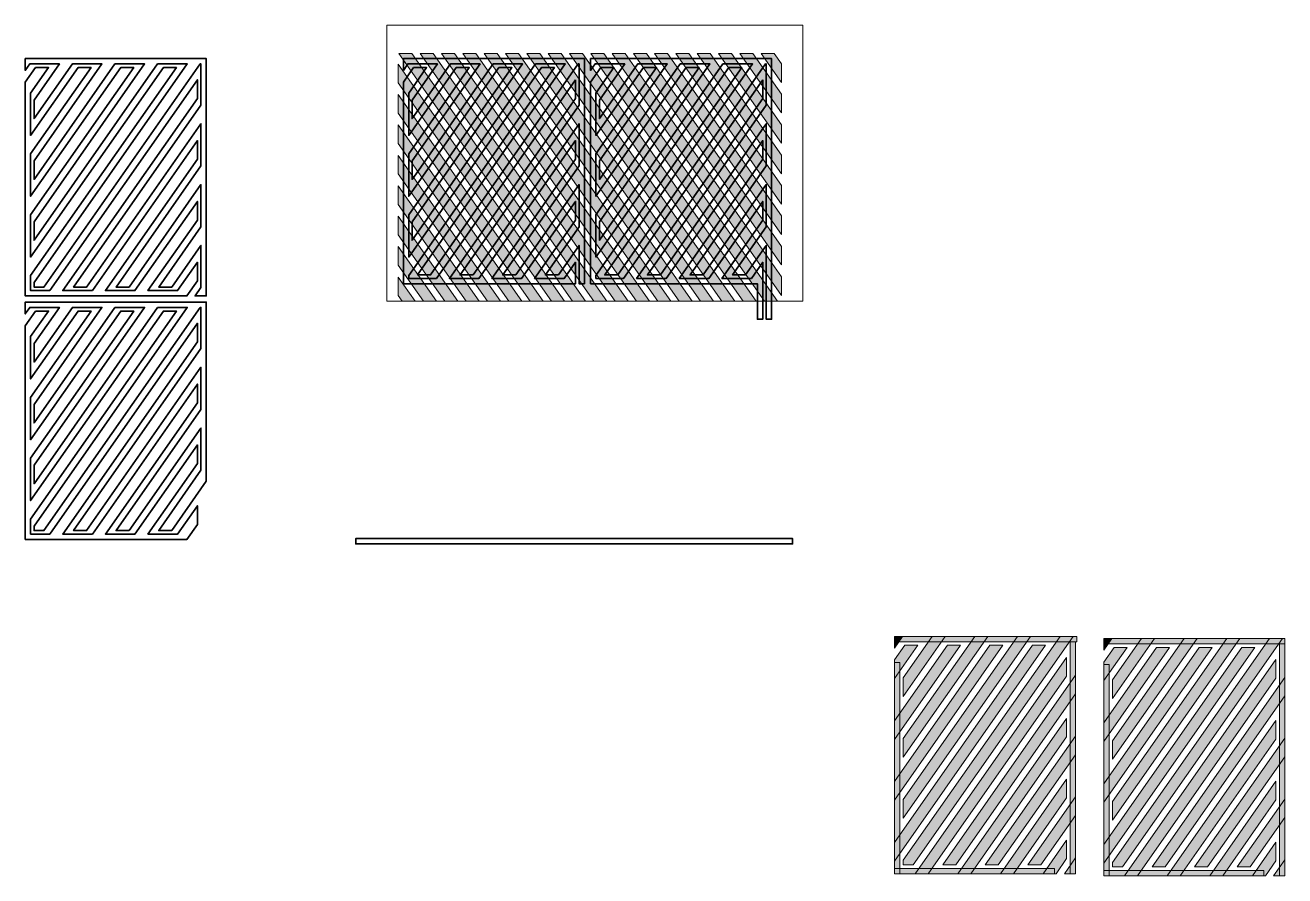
# Model space of a CAD drawing. Header units: inches. Extents: x -210 to 499, y -463 to 16.
import ezdxf

# ---------------------------------------------------------------- set-up
doc = ezdxf.new("R2010")
doc.units = ezdxf.units.IN
doc.header["$MEASUREMENT"] = 0
for name, color, linetype in [('abstandshalter', 7, 'Continuous'), ('bruecken', 7, 'Continuous'), ('Ebene 1', 7, 'Continuous')]:
    doc.layers.add(name, color=color, linetype=linetype)

# ---------------------------------------------------------------- blocks, each defined once
blk = doc.blocks.new('block 2')
at = {"layer": 'Ebene 1'}
h = blk.add_hatch(color=7, dxfattribs=at)
h.dxf.hatch_style = 2
h.paths.add_polyline_path([(0.1, -6.1), (93.66, -139.72), (86.34, -139.72), (0.1, -16.56)])
h = blk.add_hatch(color=7, dxfattribs=at)
h.dxf.hatch_style = 2
h.paths.add_polyline_path([(7.84, -0.02), (105.66, -139.72), (98.34, -139.72), (0.52, -0.02)])
h = blk.add_hatch(color=7, dxfattribs=at)
h.dxf.hatch_style = 2
h.paths.add_polyline_path([(19.84, -0.02), (117.66, -139.72), (110.34, -139.72), (12.52, -0.02)])
h = blk.add_hatch(color=7, dxfattribs=at)
h.dxf.hatch_style = 2
h.paths.add_polyline_path([(31.84, -0.02), (129.66, -139.72), (122.34, -139.72), (24.52, -0.02)])
h = blk.add_hatch(color=7, dxfattribs=at)
h.dxf.hatch_style = 2
h.paths.add_polyline_path([(43.84, -0.02), (141.66, -139.72), (134.34, -139.72), (36.52, -0.02)])
h = blk.add_hatch(color=7, dxfattribs=at)
h.dxf.hatch_style = 2
h.paths.add_polyline_path([(55.84, -0.02), (153.66, -139.72), (146.34, -139.72), (48.52, -0.02)])
h = blk.add_hatch(color=7, dxfattribs=at)
h.dxf.hatch_style = 2
h.paths.add_polyline_path([(67.84, -0.02), (165.66, -139.72), (158.34, -139.72), (60.52, -0.02)])
h = blk.add_hatch(color=7, dxfattribs=at)
h.dxf.hatch_style = 2
h.paths.add_polyline_path([(79.84, -0.02), (177.66, -139.72), (170.34, -139.72), (72.52, -0.02)])
h = blk.add_hatch(color=7, dxfattribs=at)
h.dxf.hatch_style = 2
h.paths.add_polyline_path([(91.84, -0.02), (189.66, -139.72), (182.34, -139.72), (84.52, -0.02)])
h = blk.add_hatch(color=7, dxfattribs=at)
h.dxf.hatch_style = 2
h.paths.add_polyline_path([(103.84, -0.02), (201.66, -139.72), (194.34, -139.72), (96.52, -0.02)])
h = blk.add_hatch(color=7, dxfattribs=at)
h.dxf.hatch_style = 2
h.paths.add_polyline_path([(115.84, -0.02), (213.66, -139.72), (206.34, -139.72), (108.52, -0.02)])
h = blk.add_hatch(color=7, dxfattribs=at)
h.dxf.hatch_style = 2
h.paths.add_polyline_path([(216, -125.92), (216, -136.38), (120.52, -0.02), (127.84, -0.02)])
h = blk.add_hatch(color=7, dxfattribs=at)
h.dxf.hatch_style = 2
h.paths.add_polyline_path([(139.84, -0.02), (216, -108.78), (216, -119.24), (132.52, -0.02)])
h = blk.add_hatch(color=7, dxfattribs=at)
h.dxf.hatch_style = 2
h.paths.add_polyline_path([(151.84, -0.02), (216, -91.64), (216, -102.1), (144.52, -0.02)])
h = blk.add_hatch(color=7, dxfattribs=at)
h.dxf.hatch_style = 2
h.paths.add_polyline_path([(163.84, -0.02), (216, -74.5), (216, -84.96), (156.52, -0.02)])
h = blk.add_hatch(color=7, dxfattribs=at)
h.dxf.hatch_style = 2
h.paths.add_polyline_path([(175.84, -0.02), (216, -57.37), (216, -67.83), (168.52, -0.02)])
h = blk.add_hatch(color=7, dxfattribs=at)
h.dxf.hatch_style = 2
h.paths.add_polyline_path([(187.84, -0.02), (216, -40.23), (216, -50.69), (180.52, -0.02)])
h = blk.add_hatch(color=7, dxfattribs=at)
h.dxf.hatch_style = 2
h.paths.add_polyline_path([(199.84, -0.02), (216, -23.09), (216, -33.55), (192.52, -0.02)])
h = blk.add_hatch(color=7, dxfattribs=at)
h.dxf.hatch_style = 2
h.paths.add_polyline_path([(211.84, -0.02), (216, -5.95), (216, -16.41), (204.52, -0.02)])
h = blk.add_hatch(color=7, dxfattribs=at)
h.dxf.hatch_style = 2
h.paths.add_polyline_path([(0.1, -23.23), (81.66, -139.72), (74.34, -139.72), (0.1, -33.69)])
h = blk.add_hatch(color=7, dxfattribs=at)
h.dxf.hatch_style = 2
h.paths.add_polyline_path([(0.1, -40.37), (69.66, -139.72), (62.34, -139.72), (0.1, -50.83)])
h = blk.add_hatch(color=7, dxfattribs=at)
h.dxf.hatch_style = 2
h.paths.add_polyline_path([(0.1, -57.51), (57.66, -139.72), (50.34, -139.72), (0.1, -67.97)])
h = blk.add_hatch(color=7, dxfattribs=at)
h.dxf.hatch_style = 2
h.paths.add_polyline_path([(0.1, -74.65), (45.66, -139.72), (38.34, -139.72), (0.1, -85.11)])
h = blk.add_hatch(color=7, dxfattribs=at)
h.dxf.hatch_style = 2
h.paths.add_polyline_path([(0.1, -91.78), (33.66, -139.72), (26.34, -139.72), (0.1, -102.24)])
h = blk.add_hatch(color=7, dxfattribs=at)
h.dxf.hatch_style = 2
h.paths.add_polyline_path([(0.1, -108.92), (21.66, -139.72), (14.34, -139.72), (0.1, -119.38)])
h = blk.add_hatch(color=7, dxfattribs=at)
h.dxf.hatch_style = 2
h.paths.add_polyline_path([(0.1, -126.06), (9.66, -139.72), (2.34, -139.72), (0.1, -136.52)])
at = {"layer": 'Ebene 1', "lineweight": 0}
for points in [[(-6.25, 15.86), (-6.25, -139.72), (2.34, -139.72), (0.1, -136.52), (0.1, -126.06), (9.66, -139.72), (14.34, -139.72), (0.1, -119.38), (0.1, -108.92), (21.66, -139.72), (26.34, -139.72), (0.1, -102.24), (0.1, -91.78), (33.66, -139.72), (38.34, -139.72), (0.1, -85.11), (0.1, -74.65), (45.66, -139.72), (50.34, -139.72), (0.1, -67.97), (0.1, -57.51), (57.66, -139.72), (62.34, -139.72), (0.1, -50.83), (0.1, -40.37), (69.66, -139.72), (74.34, -139.72), (0.1, -33.69), (0.1, -23.23), (81.66, -139.72), (86.34, -139.72), (0.1, -16.56), (0.1, -6.1), (93.66, -139.72), (98.34, -139.72), (0.52, -0.02), (7.84, -0.02), (105.66, -139.72), (110.34, -139.72), (12.52, -0.02), (19.84, -0.02), (117.66, -139.72), (122.34, -139.72), (24.52, -0.02), (31.84, -0.02), (129.66, -139.72), (134.34, -139.72), (36.52, -0.02), (43.84, -0.02), (141.66, -139.72), (146.34, -139.72), (48.52, -0.02), (55.84, -0.02), (153.66, -139.72), (158.34, -139.72), (60.52, -0.02), (67.84, -0.02), (165.66, -139.72), (170.34, -139.72), (72.52, -0.02), (79.84, -0.02), (177.66, -139.72), (182.34, -139.72), (84.52, -0.02), (91.84, -0.02), (189.66, -139.72), (194.34, -139.72), (96.52, -0.02), (103.84, -0.02), (201.66, -139.72), (206.34, -139.72), (108.52, -0.02), (115.84, -0.02), (213.66, -139.72), (227.99, -139.72), (227.99, 15.86), (-6.25, 15.86)], [(0.1, -6.1), (93.66, -139.72), (86.34, -139.72), (0.1, -16.56), (0.1, -6.1)], [(7.84, -0.02), (105.66, -139.72), (98.34, -139.72), (0.52, -0.02), (7.84, -0.02)], [(19.84, -0.02), (117.66, -139.72), (110.34, -139.72), (12.52, -0.02), (19.84, -0.02)], [(31.84, -0.02), (129.66, -139.72), (122.34, -139.72), (24.52, -0.02), (31.84, -0.02)], [(43.84, -0.02), (141.66, -139.72), (134.34, -139.72), (36.52, -0.02), (43.84, -0.02)], [(55.84, -0.02), (153.66, -139.72), (146.34, -139.72), (48.52, -0.02), (55.84, -0.02)], [(67.84, -0.02), (165.66, -139.72), (158.34, -139.72), (60.52, -0.02), (67.84, -0.02)], [(79.84, -0.02), (177.66, -139.72), (170.34, -139.72), (72.52, -0.02), (79.84, -0.02)], [(91.84, -0.02), (189.66, -139.72), (182.34, -139.72), (84.52, -0.02), (91.84, -0.02)], [(103.84, -0.02), (201.66, -139.72), (194.34, -139.72), (96.52, -0.02), (103.84, -0.02)], [(115.84, -0.02), (213.66, -139.72), (206.34, -139.72), (108.52, -0.02), (115.84, -0.02)], [(120.52, -0.02), (127.84, -0.02), (216, -125.92), (216, -136.38), (120.52, -0.02)], [(216, -125.92), (216, -136.38), (120.52, -0.02), (127.84, -0.02), (216, -125.92)], [(216, -119.24), (132.52, -0.02), (139.84, -0.02), (216, -108.78), (216, -119.24)], [(139.84, -0.02), (216, -108.78), (216, -119.24), (132.52, -0.02), (139.84, -0.02)], [(216, -102.1), (144.52, -0.02), (151.84, -0.02), (216, -91.64), (216, -102.1)], [(151.84, -0.02), (216, -91.64), (216, -102.1), (144.52, -0.02), (151.84, -0.02)], [(216, -84.96), (156.52, -0.02), (163.84, -0.02), (216, -74.5), (216, -84.96)], [(163.84, -0.02), (216, -74.5), (216, -84.96), (156.52, -0.02), (163.84, -0.02)], [(216, -67.83), (168.52, -0.02), (175.84, -0.02), (216, -57.37), (216, -67.83)], [(175.84, -0.02), (216, -57.37), (216, -67.83), (168.52, -0.02), (175.84, -0.02)], [(216, -50.69), (180.52, -0.02), (187.84, -0.02), (216, -40.23), (216, -50.69)], [(187.84, -0.02), (216, -40.23), (216, -50.69), (180.52, -0.02), (187.84, -0.02)], [(216, -33.55), (192.52, -0.02), (199.84, -0.02), (216, -23.09), (216, -33.55)], [(199.84, -0.02), (216, -23.09), (216, -33.55), (192.52, -0.02), (199.84, -0.02)], [(216, -16.41), (204.52, -0.02), (211.84, -0.02), (216, -5.95), (216, -16.41)], [(211.84, -0.02), (216, -5.95), (216, -16.41), (204.52, -0.02), (211.84, -0.02)], [(0.1, -23.23), (81.66, -139.72), (74.34, -139.72), (0.1, -33.69), (0.1, -23.23)], [(0.1, -40.37), (69.66, -139.72), (62.34, -139.72), (0.1, -50.83), (0.1, -40.37)], [(0.1, -57.51), (57.66, -139.72), (50.34, -139.72), (0.1, -67.97), (0.1, -57.51)], [(0.1, -74.65), (45.66, -139.72), (38.34, -139.72), (0.1, -85.11), (0.1, -74.65)], [(0.1, -91.78), (33.66, -139.72), (26.34, -139.72), (0.1, -102.24), (0.1, -91.78)], [(0.1, -108.92), (21.66, -139.72), (14.34, -139.72), (0.1, -119.38), (0.1, -108.92)], [(0.1, -126.06), (9.66, -139.72), (2.34, -139.72), (0.1, -136.52), (0.1, -126.06)]]:
    blk.add_lwpolyline(points, dxfattribs=at)
blk = doc.blocks.new('block 3')
at = {"layer": 'abstandshalter'}
h = blk.add_hatch(color=7, dxfattribs=at)
h.dxf.hatch_style = 2
h.paths.add_polyline_path([(284.51, -362.29), (308.16, -328.52), (300.83, -328.52), (284.51, -351.83)])
at = {"layer": 'abstandshalter', "lineweight": 0}
blk.add_lwpolyline([(284.51, -362.29), (308.16, -328.52), (300.83, -328.52), (284.51, -351.83), (284.51, -362.29)], dxfattribs=at)
blk = doc.blocks.new('block 4')
at = {"layer": 'abstandshalter'}
h = blk.add_hatch(color=7, dxfattribs=at)
h.dxf.hatch_style = 2
h.paths.add_polyline_path([(284.51, -396.57), (332.16, -328.52), (324.83, -328.52), (284.51, -386.11)])
at = {"layer": 'abstandshalter', "lineweight": 0}
blk.add_lwpolyline([(284.51, -396.57), (332.16, -328.52), (324.83, -328.52), (284.51, -386.11), (284.51, -396.57)], dxfattribs=at)
blk = doc.blocks.new('block 5')
at = {"layer": 'abstandshalter'}
h = blk.add_hatch(color=7, dxfattribs=at)
h.dxf.hatch_style = 2
h.paths.add_polyline_path([(284.51, -430.84), (356.16, -328.52), (348.83, -328.52), (284.51, -420.38)])
at = {"layer": 'abstandshalter', "lineweight": 0}
blk.add_lwpolyline([(284.51, -430.84), (356.16, -328.52), (348.83, -328.52), (284.51, -420.38), (284.51, -430.84)], dxfattribs=at)
blk = doc.blocks.new('block 6')
at = {"layer": 'abstandshalter'}
h = blk.add_hatch(color=7, dxfattribs=at)
h.dxf.hatch_style = 2
h.paths.add_polyline_path([(306.72, -457.22), (314.04, -457.22), (381.5, -360.88), (381.5, -350.42)])
at = {"layer": 'abstandshalter', "lineweight": 0}
blk.add_lwpolyline([(306.72, -457.22), (314.04, -457.22), (381.5, -360.88), (381.5, -350.42), (306.72, -457.22)], dxfattribs=at)
blk = doc.blocks.new('block 7')
at = {"layer": 'abstandshalter'}
h = blk.add_hatch(color=7, dxfattribs=at)
h.dxf.hatch_style = 2
h.paths.add_polyline_path([(330.72, -457.22), (338.04, -457.22), (381.5, -395.16), (381.5, -384.69)])
at = {"layer": 'abstandshalter', "lineweight": 0}
blk.add_lwpolyline([(330.72, -457.22), (338.04, -457.22), (381.5, -395.16), (381.5, -384.69), (330.72, -457.22)], dxfattribs=at)
blk = doc.blocks.new('block 8')
at = {"layer": 'abstandshalter'}
h = blk.add_hatch(color=7, dxfattribs=at)
h.dxf.hatch_style = 2
h.paths.add_polyline_path([(354.72, -457.22), (362.04, -457.22), (381.5, -429.43), (381.5, -418.97)])
at = {"layer": 'abstandshalter', "lineweight": 0}
blk.add_lwpolyline([(354.72, -457.22), (362.04, -457.22), (381.5, -429.43), (381.5, -418.97), (354.72, -457.22)], dxfattribs=at)
blk = doc.blocks.new('block 9')
at = {"layer": 'abstandshalter'}
h = blk.add_hatch(color=7, dxfattribs=at)
h.dxf.hatch_style = 2
h.paths.add_polyline_path([(376.5, -443.25), (363.22, -462.22), (370.54, -462.22), (376.5, -453.71)])
at = {"layer": 'abstandshalter', "lineweight": 0}
blk.add_lwpolyline([(376.5, -443.25), (363.22, -462.22), (370.54, -462.22), (376.5, -453.71), (376.5, -443.25)], dxfattribs=at)
blk = doc.blocks.new('block 10')
at = {"layer": 'abstandshalter'}
h = blk.add_hatch(color=7, dxfattribs=at)
h.dxf.hatch_style = 2
h.paths.add_polyline_path([(376.5, -408.97), (339.22, -462.22), (346.54, -462.22), (376.5, -419.43)])
at = {"layer": 'abstandshalter', "lineweight": 0}
blk.add_lwpolyline([(376.5, -408.97), (339.22, -462.22), (346.54, -462.22), (376.5, -419.43), (376.5, -408.97)], dxfattribs=at)
blk = doc.blocks.new('block 11')
at = {"layer": 'abstandshalter'}
h = blk.add_hatch(color=7, dxfattribs=at)
h.dxf.hatch_style = 2
h.paths.add_polyline_path([(376.5, -374.7), (315.22, -462.22), (322.54, -462.22), (376.5, -385.16)])
at = {"layer": 'abstandshalter', "lineweight": 0}
blk.add_lwpolyline([(376.5, -374.7), (315.22, -462.22), (322.54, -462.22), (376.5, -385.16), (376.5, -374.7)], dxfattribs=at)
blk = doc.blocks.new('block 12')
at = {"layer": 'abstandshalter'}
h = blk.add_hatch(color=7, dxfattribs=at)
h.dxf.hatch_style = 2
h.paths.add_polyline_path([(376.5, -340.42), (291.22, -462.22), (298.54, -462.22), (376.5, -350.88)])
at = {"layer": 'abstandshalter', "lineweight": 0}
blk.add_lwpolyline([(376.5, -340.42), (291.22, -462.22), (298.54, -462.22), (376.5, -350.88), (376.5, -340.42)], dxfattribs=at)
blk = doc.blocks.new('block 13')
at = {"layer": 'abstandshalter'}
h = blk.add_hatch(color=7, dxfattribs=at)
h.dxf.hatch_style = 2
h.paths.add_polyline_path([(357.33, -333.52), (279.55, -444.61), (279.55, -455.07), (364.66, -333.52)])
at = {"layer": 'abstandshalter', "lineweight": 0}
blk.add_lwpolyline([(357.33, -333.52), (279.55, -444.61), (279.55, -455.07), (364.66, -333.52), (357.33, -333.52)], dxfattribs=at)
blk = doc.blocks.new('block 14')
at = {"layer": 'abstandshalter'}
h = blk.add_hatch(color=7, dxfattribs=at)
h.dxf.hatch_style = 2
h.paths.add_polyline_path([(333.33, -333.52), (279.55, -410.33), (279.55, -420.79), (340.66, -333.52)])
at = {"layer": 'abstandshalter', "lineweight": 0}
blk.add_lwpolyline([(333.33, -333.52), (279.55, -410.33), (279.55, -420.79), (340.66, -333.52), (333.33, -333.52)], dxfattribs=at)
blk = doc.blocks.new('block 15')
at = {"layer": 'abstandshalter'}
h = blk.add_hatch(color=7, dxfattribs=at)
h.dxf.hatch_style = 2
h.paths.add_polyline_path([(309.33, -333.52), (279.55, -376.05), (279.55, -386.52), (316.66, -333.52)])
at = {"layer": 'abstandshalter', "lineweight": 0}
blk.add_lwpolyline([(309.33, -333.52), (279.55, -376.05), (279.55, -386.52), (316.66, -333.52), (309.33, -333.52)], dxfattribs=at)
blk = doc.blocks.new('block 16')
at = {"layer": 'abstandshalter'}
h = blk.add_hatch(color=7, dxfattribs=at)
h.dxf.hatch_style = 2
h.paths.add_polyline_path([(285.33, -333.52), (279.55, -341.78), (279.55, -352.24), (292.66, -333.52)])
at = {"layer": 'abstandshalter', "lineweight": 0}
blk.add_lwpolyline([(285.33, -333.52), (279.55, -341.78), (279.55, -352.24), (292.66, -333.52), (285.33, -333.52)], dxfattribs=at)
blk = doc.blocks.new('block 17')
at = {"layer": 'abstandshalter'}
h = blk.add_hatch(color=7, dxfattribs=at)
h.dxf.hatch_style = 2
h.paths.add_polyline_path([(402.37, -363.49), (426.02, -329.72), (418.7, -329.72), (402.37, -353.03)])
at = {"layer": 'abstandshalter', "lineweight": 0}
blk.add_lwpolyline([(402.37, -363.49), (426.02, -329.72), (418.7, -329.72), (402.37, -353.03), (402.37, -363.49)], dxfattribs=at)
blk = doc.blocks.new('block 18')
at = {"layer": 'abstandshalter'}
h = blk.add_hatch(color=7, dxfattribs=at)
h.dxf.hatch_style = 2
h.paths.add_polyline_path([(402.37, -397.77), (450.02, -329.72), (442.7, -329.72), (402.37, -387.31)])
at = {"layer": 'abstandshalter', "lineweight": 0}
blk.add_lwpolyline([(402.37, -397.77), (450.02, -329.72), (442.7, -329.72), (402.37, -387.31), (402.37, -397.77)], dxfattribs=at)
blk = doc.blocks.new('block 19')
at = {"layer": 'abstandshalter'}
h = blk.add_hatch(color=7, dxfattribs=at)
h.dxf.hatch_style = 2
h.paths.add_polyline_path([(402.37, -432.04), (474.02, -329.72), (466.7, -329.72), (402.37, -421.58)])
at = {"layer": 'abstandshalter', "lineweight": 0}
blk.add_lwpolyline([(402.37, -432.04), (474.02, -329.72), (466.7, -329.72), (402.37, -421.58), (402.37, -432.04)], dxfattribs=at)
blk = doc.blocks.new('block 20')
at = {"layer": 'abstandshalter'}
h = blk.add_hatch(color=7, dxfattribs=at)
h.dxf.hatch_style = 2
h.paths.add_polyline_path([(424.58, -458.42), (431.91, -458.42), (499.36, -362.08), (499.36, -351.62)])
at = {"layer": 'abstandshalter', "lineweight": 0}
blk.add_lwpolyline([(424.58, -458.42), (431.91, -458.42), (499.36, -362.08), (499.36, -351.62), (424.58, -458.42)], dxfattribs=at)
blk = doc.blocks.new('block 21')
at = {"layer": 'abstandshalter'}
h = blk.add_hatch(color=7, dxfattribs=at)
h.dxf.hatch_style = 2
h.paths.add_polyline_path([(448.58, -458.42), (455.91, -458.42), (499.36, -396.36), (499.36, -385.9)])
at = {"layer": 'abstandshalter', "lineweight": 0}
blk.add_lwpolyline([(448.58, -458.42), (455.91, -458.42), (499.36, -396.36), (499.36, -385.9), (448.58, -458.42)], dxfattribs=at)
blk = doc.blocks.new('block 22')
at = {"layer": 'abstandshalter'}
h = blk.add_hatch(color=7, dxfattribs=at)
h.dxf.hatch_style = 2
h.paths.add_polyline_path([(472.58, -458.42), (479.91, -458.42), (499.36, -430.63), (499.36, -420.17)])
at = {"layer": 'abstandshalter', "lineweight": 0}
blk.add_lwpolyline([(472.58, -458.42), (479.91, -458.42), (499.36, -430.63), (499.36, -420.17), (472.58, -458.42)], dxfattribs=at)
blk = doc.blocks.new('block 23')
at = {"layer": 'abstandshalter'}
h = blk.add_hatch(color=7, dxfattribs=at)
h.dxf.hatch_style = 2
h.paths.add_polyline_path([(494.36, -444.45), (481.08, -463.42), (488.4, -463.42), (494.36, -454.91)])
at = {"layer": 'abstandshalter', "lineweight": 0}
blk.add_lwpolyline([(494.36, -444.45), (481.08, -463.42), (488.4, -463.42), (494.36, -454.91), (494.36, -444.45)], dxfattribs=at)
blk = doc.blocks.new('block 24')
at = {"layer": 'abstandshalter'}
h = blk.add_hatch(color=7, dxfattribs=at)
h.dxf.hatch_style = 2
h.paths.add_polyline_path([(494.36, -410.17), (457.08, -463.42), (464.41, -463.42), (494.36, -420.63)])
at = {"layer": 'abstandshalter', "lineweight": 0}
blk.add_lwpolyline([(494.36, -410.17), (457.08, -463.42), (464.41, -463.42), (494.36, -420.63), (494.36, -410.17)], dxfattribs=at)
blk = doc.blocks.new('block 25')
at = {"layer": 'abstandshalter'}
h = blk.add_hatch(color=7, dxfattribs=at)
h.dxf.hatch_style = 2
h.paths.add_polyline_path([(494.36, -375.9), (433.08, -463.42), (440.41, -463.42), (494.36, -386.36)])
at = {"layer": 'abstandshalter', "lineweight": 0}
blk.add_lwpolyline([(494.36, -375.9), (433.08, -463.42), (440.41, -463.42), (494.36, -386.36), (494.36, -375.9)], dxfattribs=at)
blk = doc.blocks.new('block 26')
at = {"layer": 'abstandshalter'}
h = blk.add_hatch(color=7, dxfattribs=at)
h.dxf.hatch_style = 2
h.paths.add_polyline_path([(494.36, -341.62), (409.08, -463.42), (416.4, -463.42), (494.36, -352.08)])
at = {"layer": 'abstandshalter', "lineweight": 0}
blk.add_lwpolyline([(494.36, -341.62), (409.08, -463.42), (416.4, -463.42), (494.36, -352.08), (494.36, -341.62)], dxfattribs=at)
blk = doc.blocks.new('block 27')
at = {"layer": 'abstandshalter'}
h = blk.add_hatch(color=7, dxfattribs=at)
h.dxf.hatch_style = 2
h.paths.add_polyline_path([(475.2, -334.72), (397.41, -445.81), (397.41, -456.27), (482.52, -334.72)])
at = {"layer": 'abstandshalter', "lineweight": 0}
blk.add_lwpolyline([(475.2, -334.72), (397.41, -445.81), (397.41, -456.27), (482.52, -334.72), (475.2, -334.72)], dxfattribs=at)
blk = doc.blocks.new('block 28')
at = {"layer": 'abstandshalter'}
h = blk.add_hatch(color=7, dxfattribs=at)
h.dxf.hatch_style = 2
h.paths.add_polyline_path([(451.2, -334.72), (397.41, -411.53), (397.41, -421.99), (458.52, -334.72)])
at = {"layer": 'abstandshalter', "lineweight": 0}
blk.add_lwpolyline([(451.2, -334.72), (397.41, -411.53), (397.41, -421.99), (458.52, -334.72), (451.2, -334.72)], dxfattribs=at)
blk = doc.blocks.new('block 29')
at = {"layer": 'abstandshalter'}
h = blk.add_hatch(color=7, dxfattribs=at)
h.dxf.hatch_style = 2
h.paths.add_polyline_path([(427.2, -334.72), (397.41, -377.26), (397.41, -387.72), (434.52, -334.72)])
at = {"layer": 'abstandshalter', "lineweight": 0}
blk.add_lwpolyline([(427.2, -334.72), (397.41, -377.26), (397.41, -387.72), (434.52, -334.72), (427.2, -334.72)], dxfattribs=at)
blk = doc.blocks.new('block 30')
at = {"layer": 'abstandshalter'}
h = blk.add_hatch(color=7, dxfattribs=at)
h.dxf.hatch_style = 2
h.paths.add_polyline_path([(403.2, -334.72), (397.41, -342.98), (397.41, -353.44), (410.52, -334.72)])
at = {"layer": 'abstandshalter', "lineweight": 0}
blk.add_lwpolyline([(403.2, -334.72), (397.41, -342.98), (397.41, -353.44), (410.52, -334.72), (403.2, -334.72)], dxfattribs=at)

msp = doc.modelspace()

# ---------------------------------------------------------------- hatches: boundary and pattern name
at = {"layer": 'abstandshalter'}
h = msp.add_hatch(color=7, dxfattribs=at)
h.dxf.hatch_style = 2
h.paths.add_polyline_path([(279.55, -328.52), (279.55, -335.1), (284.16, -328.52)])
h = msp.add_hatch(color=7, dxfattribs=at)
h.dxf.hatch_style = 2
h.paths.add_polyline_path([(382.2, -331.52), (280.22, -331.52), (280.22, -328.52), (382.2, -328.52)])
h = msp.add_hatch(color=7, dxfattribs=at)
h.dxf.hatch_style = 2
h.paths.add_polyline_path([(372.83, -328.52), (284.51, -454.66), (284.51, -457.22), (290.04, -457.22), (380.16, -328.52)])
h = msp.add_hatch(color=7, dxfattribs=at)
h.dxf.hatch_style = 2
h.paths.add_polyline_path([(381.5, -462.22), (378.5, -462.22), (378.5, -331.52), (381.5, -331.52)])
h = msp.add_hatch(color=7, dxfattribs=at)
h.dxf.hatch_style = 2
h.paths.add_polyline_path([(397.41, -329.72), (397.41, -336.3), (402.02, -329.72)])
h = msp.add_hatch(color=7, dxfattribs=at)
h.dxf.hatch_style = 2
h.paths.add_polyline_path([(499.36, -332.72), (398.08, -332.72), (398.08, -329.72), (499.36, -329.72)])
h = msp.add_hatch(color=7, dxfattribs=at)
h.dxf.hatch_style = 2
h.paths.add_polyline_path([(490.7, -329.72), (402.37, -455.86), (402.37, -458.42), (407.91, -458.42), (498.02, -329.72)])
h = msp.add_hatch(color=7, dxfattribs=at)
h.dxf.hatch_style = 2
h.paths.add_polyline_path([(499.36, -463.42), (496.36, -463.42), (496.36, -332.72), (499.36, -332.72)])
h = msp.add_hatch(color=7, dxfattribs=at)
h.dxf.hatch_style = 2
h.paths.add_polyline_path([(282.55, -462.22), (279.55, -462.22), (279.55, -343.18), (282.55, -343.18)])
h = msp.add_hatch(color=7, dxfattribs=at)
h.dxf.hatch_style = 2
h.paths.add_polyline_path([(400.41, -463.42), (397.41, -463.42), (397.41, -344.38), (400.41, -344.38)])
h = msp.add_hatch(color=7, dxfattribs=at)
h.dxf.hatch_style = 2
h.paths.add_polyline_path([(381.5, -462.22), (381.5, -453.25), (375.22, -462.22)])
h = msp.add_hatch(color=7, dxfattribs=at)
h.dxf.hatch_style = 2
h.paths.add_polyline_path([(369.72, -462.22), (279.55, -462.22), (279.55, -459.22), (369.72, -459.22)])
h = msp.add_hatch(color=7, dxfattribs=at)
h.dxf.hatch_style = 2
h.paths.add_polyline_path([(487.58, -463.42), (397.41, -463.42), (397.41, -460.42), (487.58, -460.42)])
h = msp.add_hatch(color=7, dxfattribs=at)
h.dxf.hatch_style = 2
h.paths.add_polyline_path([(499.36, -463.42), (499.36, -454.45), (493.08, -463.42)])

# ---------------------------------------------------------------- linework, layer by layer
at = {"layer": 'abstandshalter', "color": 7, "lineweight": 35}
for points in [[(-109.29, -3), (-116.61, -3), (-133.29, -3), (-140.61, -3), (-157.29, -3), (-164.61, -3), (-181.29, -3), (-188.61, -3), (-205.29, -3), (-209.9, -3), (-209.94, -3), (-209.94, -6), (-209.9, -6), (-209.9, -9.59), (-207.39, -6), (-190.71, -6), (-204.94, -26.31), (-204.94, -36.78), (-183.39, -6), (-166.71, -6), (-204.94, -60.59), (-204.94, -71.05), (-159.39, -6), (-142.71, -6), (-204.94, -94.87), (-204.94, -105.33), (-135.39, -6), (-118.71, -6), (-204.94, -129.14), (-204.94, -131.7), (-199.41, -131.7), (-111.39, -6), (-110.95, -6), (-110.95, -29.19), (-182.73, -131.7), (-175.41, -131.7), (-110.95, -39.65), (-110.95, -63.46), (-158.73, -131.7), (-151.41, -131.7), (-110.95, -73.92), (-110.95, -97.74), (-134.73, -131.7), (-127.41, -131.7), (-110.95, -108.2), (-110.95, -132.01), (-114.23, -136.7), (-110.95, -136.7), (-107.95, -136.7), (-107.95, -127.73), (-107.95, -103.92), (-107.95, -93.45), (-107.95, -69.64), (-107.95, -59.18), (-107.95, -35.36), (-107.95, -24.9), (-107.95, -6), (-107.95, -3), (-109.29, -3)], [(-112.95, -25.37), (-112.95, -14.91), (-196.13, -133.7), (-206.9, -133.7), (-206.9, -125.27), (-124.79, -8), (-132.11, -8), (-206.9, -114.81), (-206.9, -90.99), (-148.79, -8), (-156.11, -8), (-206.9, -80.53), (-206.9, -56.72), (-172.79, -8), (-180.11, -8), (-206.9, -46.26), (-206.9, -22.44), (-196.79, -8), (-204.11, -8), (-209.9, -16.26), (-209.9, -17.67), (-209.9, -26.72), (-209.9, -50.54), (-209.9, -61), (-209.9, -84.81), (-209.9, -95.28), (-209.9, -119.09), (-209.9, -129.55), (-209.9, -133.7), (-209.9, -136.7), (-206.9, -136.7), (-198.23, -136.7), (-190.91, -136.7), (-174.23, -136.7), (-166.91, -136.7), (-150.23, -136.7), (-142.91, -136.7), (-126.23, -136.7), (-119.73, -136.7), (-118.91, -136.7), (-112.95, -128.19), (-112.95, -117.73), (-124.13, -133.7), (-140.81, -133.7), (-112.95, -93.92), (-112.95, -83.46), (-148.13, -133.7), (-164.81, -133.7), (-112.95, -59.64), (-112.95, -49.18), (-172.13, -133.7), (-188.81, -133.7), (-112.95, -25.37)], [(-107.95, -241.12), (-107.95, -230.65), (-107.95, -206.84), (-107.95, -196.38), (-107.95, -172.56), (-107.95, -162.1), (-107.95, -143.2), (-107.95, -140.2), (-109.29, -140.2), (-116.61, -140.2), (-133.29, -140.2), (-140.61, -140.2), (-157.29, -140.2), (-164.61, -140.2), (-181.29, -140.2), (-188.61, -140.2), (-205.29, -140.2), (-209.9, -140.2), (-209.94, -140.2), (-209.94, -143.2), (-209.9, -143.2), (-209.9, -146.79), (-207.39, -143.2), (-190.71, -143.2), (-204.94, -163.51), (-204.94, -173.98), (-183.39, -143.2), (-166.71, -143.2), (-204.94, -197.79), (-204.94, -208.25), (-159.39, -143.2), (-142.71, -143.2), (-204.94, -232.07), (-204.94, -242.53), (-135.39, -143.2), (-118.71, -143.2), (-204.94, -266.34), (-204.94, -268.9), (-199.41, -268.9), (-111.39, -143.2), (-110.95, -143.2), (-110.95, -166.39), (-182.73, -268.9), (-175.41, -268.9), (-110.95, -176.85), (-110.95, -200.66), (-158.73, -268.9), (-151.41, -268.9), (-110.95, -211.12), (-110.95, -234.94), (-134.73, -268.9), (-127.41, -268.9), (-110.95, -245.4), (-107.95, -241.12)], [(-112.95, -162.57), (-112.95, -152.11), (-196.13, -270.9), (-206.9, -270.9), (-206.9, -262.47), (-124.79, -145.2), (-132.11, -145.2), (-206.9, -252.01), (-206.9, -228.19), (-148.79, -145.2), (-156.11, -145.2), (-206.9, -217.73), (-206.9, -193.92), (-172.79, -145.2), (-180.11, -145.2), (-206.9, -183.46), (-206.9, -159.64), (-196.79, -145.2), (-204.11, -145.2), (-209.9, -153.46), (-209.9, -154.87), (-209.9, -163.92), (-209.9, -187.74), (-209.9, -198.2), (-209.9, -222.02), (-209.9, -232.48), (-209.9, -256.29), (-209.9, -266.75), (-209.9, -270.9), (-209.9, -273.9), (-206.9, -273.9), (-198.23, -273.9), (-190.91, -273.9), (-174.23, -273.9), (-166.91, -273.9), (-150.23, -273.9), (-142.91, -273.9), (-126.23, -273.9), (-119.73, -273.9), (-118.91, -273.9), (-112.95, -265.39), (-112.95, -254.93), (-124.13, -270.9), (-140.81, -270.9), (-112.95, -231.12), (-112.95, -220.66), (-148.13, -270.9), (-164.81, -270.9), (-112.95, -196.84), (-112.95, -186.38), (-172.13, -270.9), (-188.81, -270.9), (-112.95, -162.57)]]:
    msp.add_lwpolyline(points, dxfattribs=at)
at = {"layer": 'abstandshalter', "lineweight": 0}
for points in [[(279.55, -328.52), (279.55, -335.1), (284.16, -328.52), (279.55, -328.52)], [(382.2, -331.52), (280.22, -331.52), (280.22, -328.52), (382.2, -328.52), (382.2, -331.52)], [(372.83, -328.52), (284.51, -454.66), (284.51, -457.22), (290.04, -457.22), (380.16, -328.52), (372.83, -328.52)], [(381.5, -462.22), (378.5, -462.22), (378.5, -331.52), (381.5, -331.52), (381.5, -462.22)], [(397.41, -329.72), (397.41, -336.3), (402.02, -329.72), (397.41, -329.72)], [(499.36, -332.72), (398.08, -332.72), (398.08, -329.72), (499.36, -329.72), (499.36, -332.72)], [(490.7, -329.72), (402.37, -455.86), (402.37, -458.42), (407.91, -458.42), (498.02, -329.72), (490.7, -329.72)], [(499.36, -463.42), (496.36, -463.42), (496.36, -332.72), (499.36, -332.72), (499.36, -463.42)], [(282.55, -462.22), (279.55, -462.22), (279.55, -343.18), (282.55, -343.18), (282.55, -462.22)], [(400.41, -463.42), (397.41, -463.42), (397.41, -344.38), (400.41, -344.38), (400.41, -463.42)], [(381.5, -462.22), (381.5, -453.25), (375.22, -462.22), (381.5, -462.22)], [(369.72, -462.22), (279.55, -462.22), (279.55, -459.22), (369.72, -459.22), (369.72, -462.22)], [(487.58, -463.42), (397.41, -463.42), (397.41, -460.42), (487.58, -460.42), (487.58, -463.42)], [(499.36, -463.42), (499.36, -454.45), (493.08, -463.42), (499.36, -463.42)]]:
    msp.add_lwpolyline(points, dxfattribs=at)
at = {"layer": 'bruecken', "color": 7, "lineweight": 35}
for points in [[(103.61, -3), (96.29, -3), (79.61, -3), (72.29, -3), (55.61, -3), (48.29, -3), (31.61, -3), (24.29, -3), (7.61, -3), (3.67, -3), (3, -3), (3, -9.59), (5.51, -6), (22.19, -6), (7.96, -26.31), (7.96, -36.78), (29.51, -6), (46.19, -6), (7.96, -60.59), (7.96, -71.05), (53.51, -6), (70.19, -6), (7.96, -94.87), (7.96, -105.33), (77.51, -6), (94.19, -6), (10.98, -124.83), (18.3, -124.83), (101.51, -6), (101.95, -6), (101.95, -29.19), (34.98, -124.83), (42.3, -124.83), (101.95, -39.65), (101.95, -63.46), (58.98, -124.83), (66.3, -124.83), (101.95, -73.92), (101.95, -97.74), (82.98, -124.83), (90.3, -124.83), (101.95, -108.2), (101.95, -129.83), (104.95, -129.83), (104.95, -103.92), (104.95, -93.45), (104.95, -69.64), (104.95, -59.18), (104.95, -35.36), (104.95, -24.9), (104.95, -6), (104.95, -3), (103.61, -3)], [(209.06, -3), (201.74, -3), (185.06, -3), (177.74, -3), (161.06, -3), (153.74, -3), (137.06, -3), (129.74, -3), (113.06, -3), (109.12, -3), (108.45, -3), (108.45, -9.59), (110.96, -6), (127.64, -6), (113.41, -26.31), (113.41, -36.78), (134.96, -6), (151.64, -6), (113.41, -60.59), (113.41, -71.05), (158.96, -6), (175.64, -6), (113.41, -94.87), (113.41, -105.33), (182.96, -6), (199.64, -6), (116.43, -124.83), (123.75, -124.83), (206.96, -6), (207.4, -6), (207.4, -29.19), (140.43, -124.83), (147.75, -124.83), (207.4, -39.65), (207.4, -63.46), (164.43, -124.83), (171.75, -124.83), (207.4, -73.92), (207.4, -97.74), (188.43, -124.83), (195.75, -124.83), (207.4, -108.2), (207.4, -129.83), (207.4, -149.83), (210.4, -149.83), (210.4, -129.83), (210.4, -103.92), (210.4, -93.45), (210.4, -69.64), (210.4, -59.18), (210.4, -35.36), (210.4, -24.9), (210.4, -6), (210.4, -3), (209.06, -3)], [(99.95, -14.91), (21.58, -126.83), (6, -126.83), (6, -125.27), (88.11, -8), (80.79, -8), (6, -114.81), (6, -90.99), (64.11, -8), (56.79, -8), (6, -80.53), (6, -56.72), (40.11, -8), (32.79, -8), (6, -46.25), (6, -22.44), (16.11, -8), (8.79, -8), (3, -16.26), (3, -17.67), (3, -26.72), (3, -50.54), (3, -61), (3, -84.81), (3, -95.28), (3, -119.09), (3, -126.83), (3, -129.83), (6, -129.83), (99.95, -129.83), (99.95, -126.83), (99.95, -117.73), (93.58, -126.83), (76.9, -126.83), (99.95, -93.92), (99.95, -83.46), (69.58, -126.83), (52.9, -126.83), (99.95, -59.64), (99.95, -49.18), (45.58, -126.83), (28.9, -126.83), (99.95, -25.37), (99.95, -14.91)], [(205.4, -14.91), (127.03, -126.83), (111.45, -126.83), (111.45, -125.27), (193.56, -8), (186.24, -8), (111.45, -114.81), (111.45, -90.99), (169.56, -8), (162.24, -8), (111.45, -80.53), (111.45, -56.72), (145.56, -8), (138.24, -8), (111.45, -46.25), (111.45, -22.44), (121.56, -8), (114.24, -8), (108.45, -16.26), (108.45, -17.67), (108.45, -26.72), (108.45, -50.54), (108.45, -61), (108.45, -84.81), (108.45, -95.28), (108.45, -119.09), (108.45, -126.83), (108.45, -129.83), (111.45, -129.83), (202.38, -129.83), (202.38, -149.83), (205.38, -149.83), (205.38, -129.83), (205.4, -129.83), (205.4, -126.83), (205.4, -117.73), (199.03, -126.83), (182.35, -126.83), (205.4, -93.92), (205.4, -83.46), (175.03, -126.83), (158.35, -126.83), (205.4, -59.64), (205.4, -49.18), (151.03, -126.83), (134.35, -126.83), (205.4, -25.37), (205.4, -14.91)], [(202.17, -273.4), (-23.84, -273.4), (-23.84, -276.4), (202.17, -276.4), (222.17, -276.4), (222.17, -273.4), (202.17, -273.4)]]:
    msp.add_lwpolyline(points, dxfattribs=at)

# ---------------------------------------------------------------- block references
at = {"layer": 'abstandshalter'}
for name in ['block 3', 'block 4', 'block 5', 'block 17', 'block 18', 'block 19', 'block 13', 'block 14', 'block 15', 'block 16', 'block 12', 'block 27', 'block 28', 'block 29', 'block 30', 'block 26', 'block 6', 'block 20', 'block 11', 'block 25', 'block 7', 'block 21', 'block 10', 'block 24', 'block 8', 'block 22', 'block 9', 'block 23']:
    msp.add_blockref(name, (0, 0), dxfattribs=at)
at = {"layer": 'Ebene 1'}
msp.add_blockref('block 2', (0, 0), dxfattribs=at)

doc.saveas('drawing.dxf')
